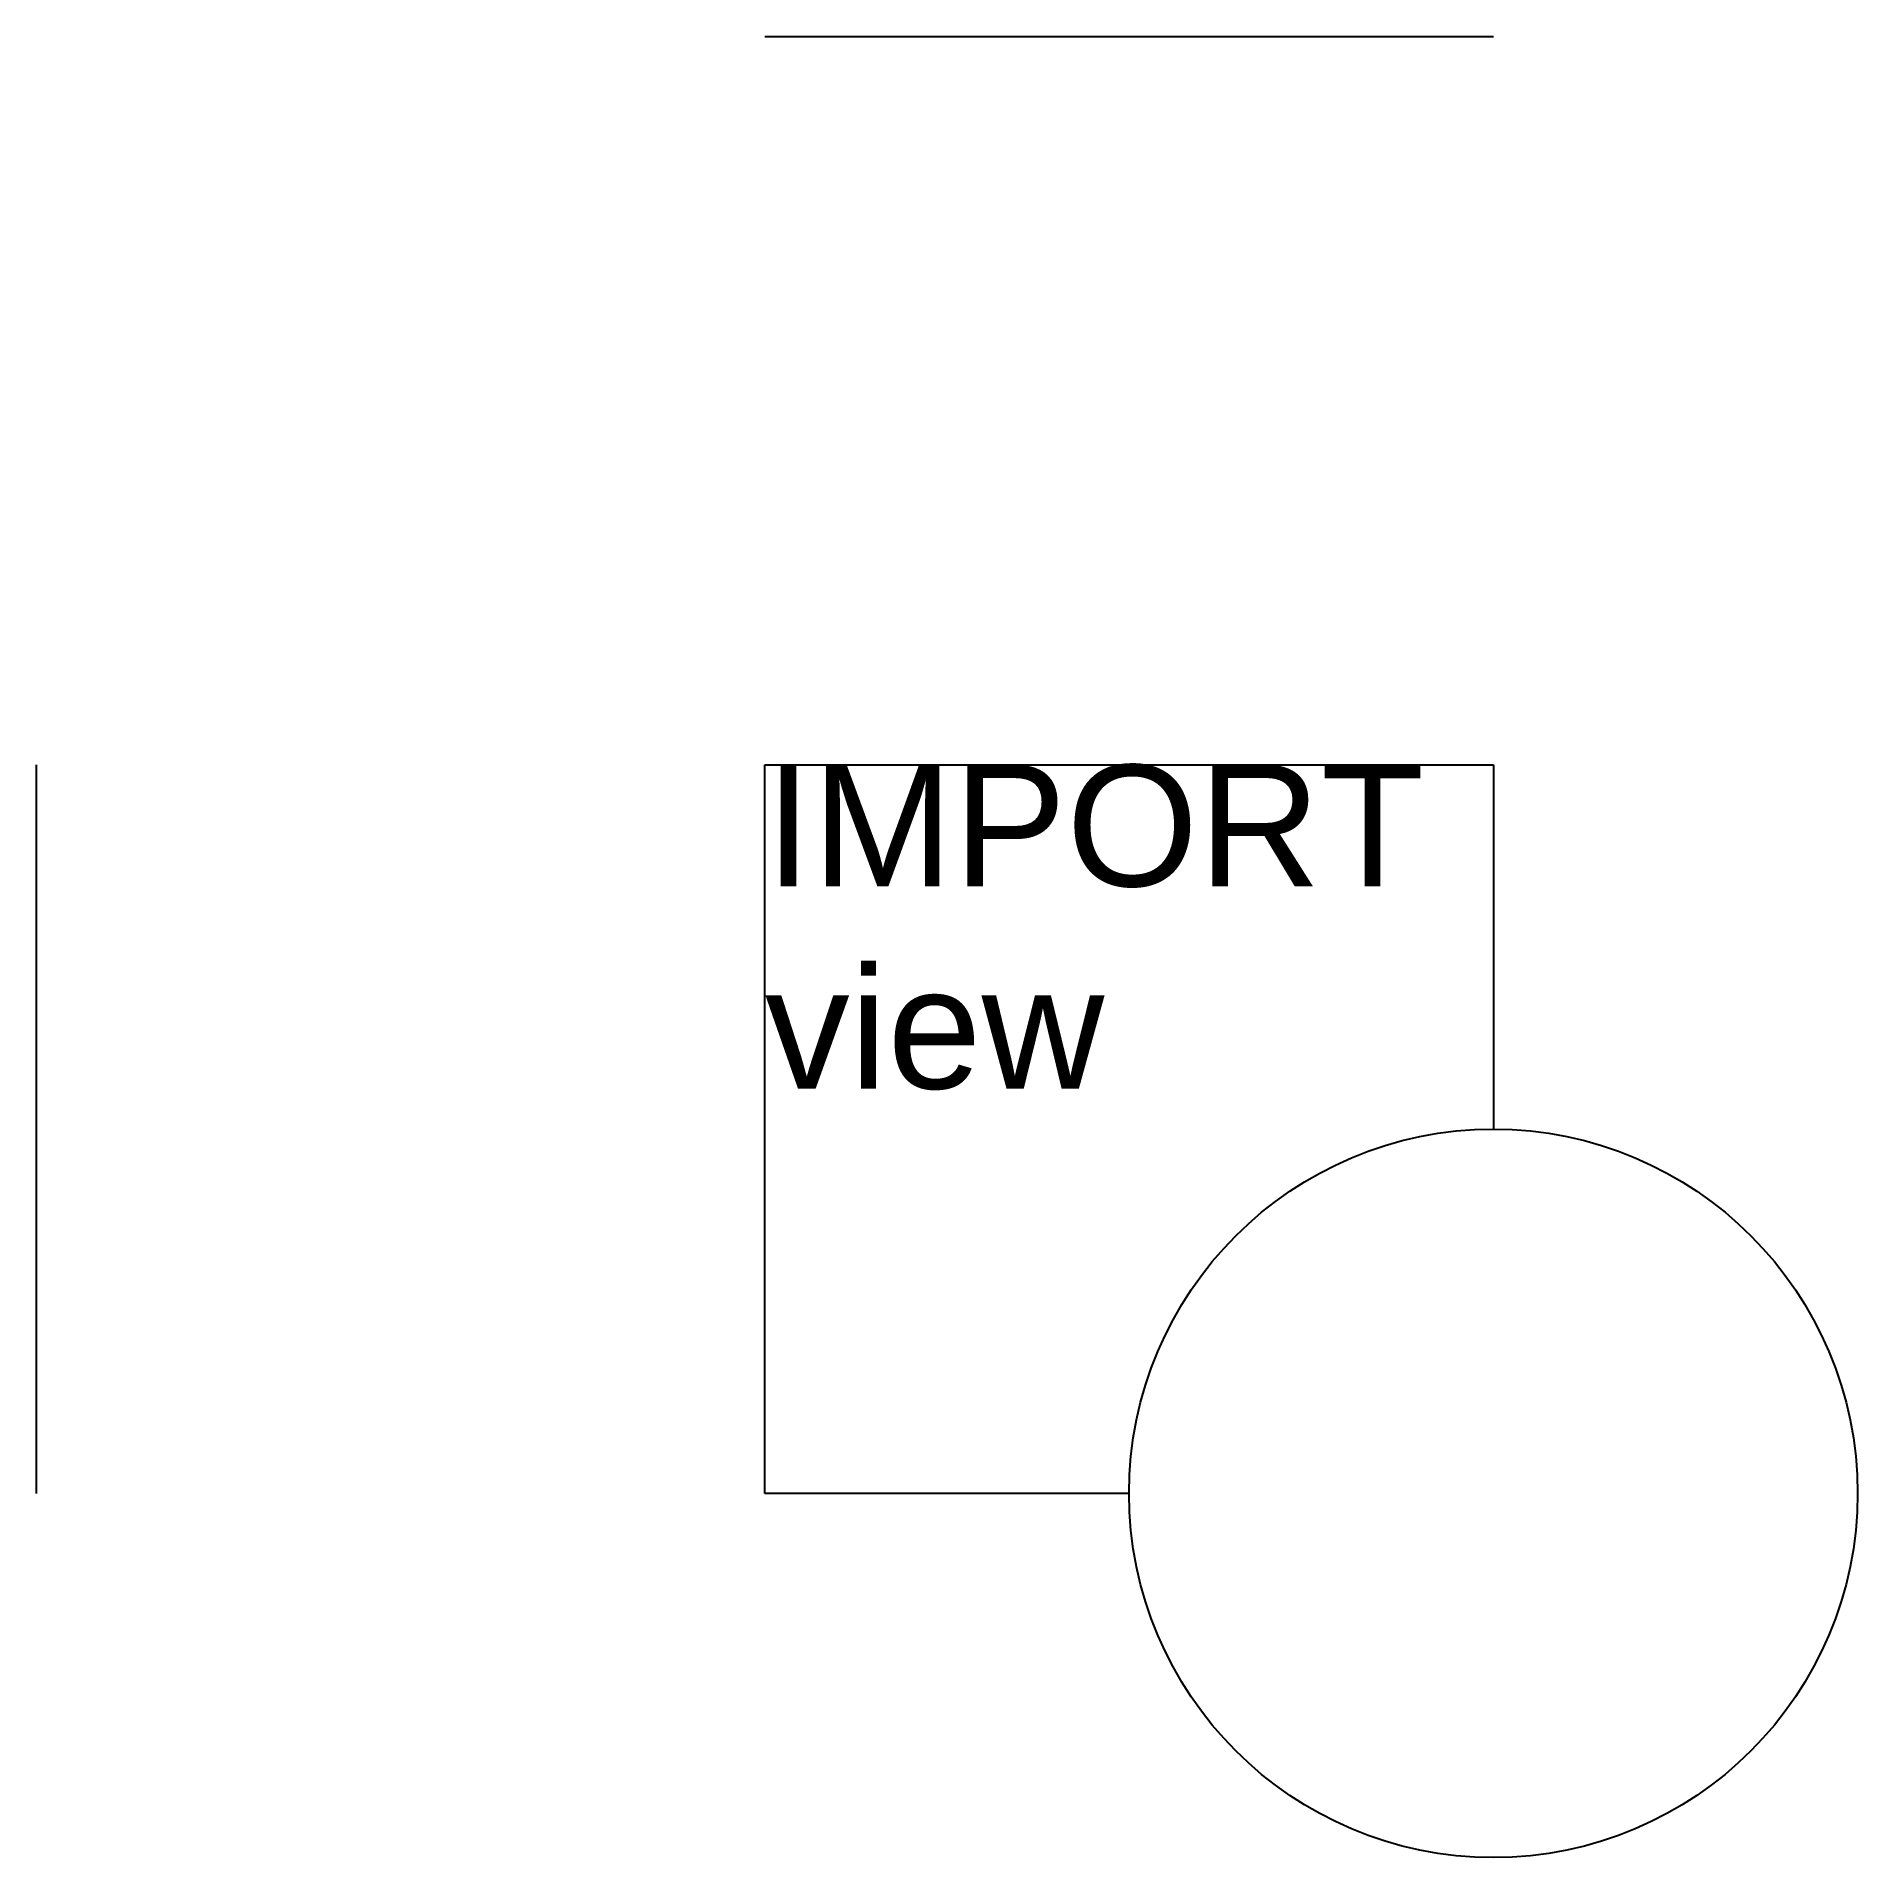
# Model space of a CAD drawing. Header units: inches. Extents: x -24 to 6, y -6 to 24.
import ezdxf

# ---------------------------------------------------------------- set-up
doc = ezdxf.new("R2010")
doc.units = ezdxf.units.IN
doc.header["$MEASUREMENT"] = 0
doc.styles.get("Standard").update_dxf_attribs({"font": 'arial.ttf'})

msp = doc.modelspace()

# ---------------------------------------------------------------- linework, layer by layer
at = {"color": 3}
for p, q in [((-12, 24), (0, 24)), ((-24, 0), (-24, 12)), ((-12, 0), (-12, 12)), ((-12, 12), (0, 12)), ((0, 12), (0, 6)), ((-6, 0), (-12, 0))]:
    msp.add_line(p, q, dxfattribs=at)
msp.add_circle((0, 0), 6)

# ---------------------------------------------------------------- texts
at = {"color": 3, "insert": (-12, 12), "char_height": 2, "attachment_point": 1}
msp.add_mtext_dynamic_manual_height_columns('IMPORT\\Pview', width=13.96548, gutter_width=1, heights=[0], dxfattribs=at)

doc.saveas('drawing.dxf')
